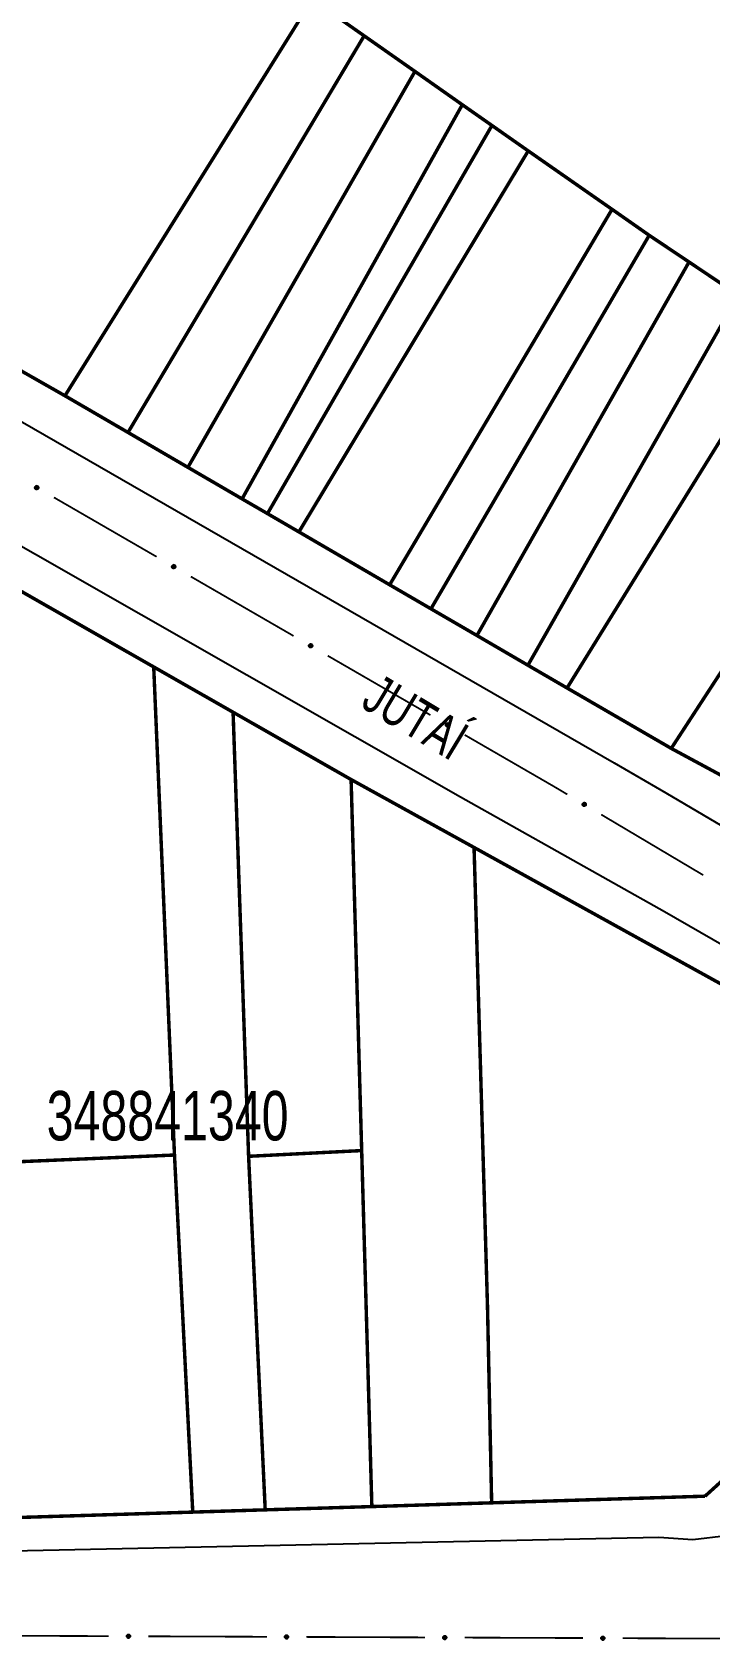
# Model space of a CAD drawing. Extents: x 202481 to 204056, y 4838981 to 4840330.
# Drawn here: x 203690 to 203758.6, y 4839892.6 to 4840055.2 of the extents above; entities that cross this region are included whole.
import ezdxf

# ---------------------------------------------------------------- set-up
doc = ezdxf.new("R2010")
doc.units = 0
doc.header["$LTSCALE"] = 1.5
doc.header["$MEASUREMENT"] = 0
for name, color, linetype in [('CD_MALHA_LOTES', 7, 'CONTINUOUS'), ('CD_TXT_QUADRA', 7, 'CONTINUOUS'), ('RU-QUADRA', 210, 'CONTINUOUS'), ('SV-EIXO-RUA-PAV', 20, 'CONTINUOUS'), ('SV-RUA-PAVIM', 7, 'CONTINUOUS'), ('SV-TXT-RUA-PAV', 7, 'CONTINUOUS')]:
    doc.layers.add(name, color=color, linetype=linetype)
doc.styles.add('ARIAL', font='ARIAL.SHX')

msp = doc.modelspace()

# ---------------------------------------------------------------- linework, layer by layer
at = {"layer": 'CD_MALHA_LOTES', "linetype": 'Continuous', "const_width": 0.35, "flags": 128}
for points in [[(203693.34, 4840018.44), (203718.36, 4840058.53)], [(203723.61, 4840054.85), (203718.36, 4840058.53)], [(203699.72, 4840014.73), (203723.61, 4840054.85)], [(203728.75, 4840051.25), (203723.61, 4840054.85)], [(203705.78, 4840011.2), (203728.75, 4840051.25)], [(203733.54, 4840047.88), (203728.75, 4840051.25)], [(203711.26, 4840008.01), (203733.54, 4840047.88)], [(203736.54, 4840045.78), (203733.54, 4840047.88)], [(203713.83, 4840006.52), (203736.54, 4840045.78)], [(203740.21, 4840043.21), (203736.54, 4840045.78)], [(203717.01, 4840004.67), (203740.21, 4840043.21)], [(203748.69, 4840037.3), (203740.21, 4840043.21)], [(203726.19, 4839999.32), (203748.69, 4840037.3)], [(203748.69, 4840037.3), (203752.45, 4840034.67)], [(203730.37, 4839996.89), (203752.45, 4840034.67)], [(203752.45, 4840034.67), (203756.48, 4840031.97)], [(203693.34, 4840018.44), (203669.79, 4840031.84)], [(203735.02, 4839994.19), (203756.48, 4840031.97)], [(203756.48, 4840031.97), (203761.47, 4840028.62)], [(203740.18, 4839991.18), (203761.47, 4840028.62)], [(203744.14, 4839988.88), (203766.6, 4840025.18)], [(203699.72, 4840014.73), (203693.34, 4840018.44)], [(203754.68, 4839982.77), (203777.34, 4840017.54)], [(203705.78, 4840011.2), (203699.72, 4840014.73)], [(203711.26, 4840008.01), (203705.78, 4840011.2)], [(203713.83, 4840006.52), (203711.26, 4840008.01)], [(203717.01, 4840004.67), (203713.83, 4840006.52)], [(203726.19, 4839999.32), (203717.01, 4840004.67)], [(203684.64, 4840001.1), (203702.32, 4839991.01)], [(203730.37, 4839996.89), (203726.19, 4839999.32)], [(203735.02, 4839994.19), (203730.37, 4839996.89)], [(203740.18, 4839991.18), (203735.02, 4839994.19)], [(203702.32, 4839991.01), (203710.35, 4839986.43)], [(203704.42, 4839941.64), (203702.32, 4839991.01)], [(203744.14, 4839988.88), (203740.18, 4839991.18)], [(203754.68, 4839982.77), (203744.14, 4839988.88)], [(203710.35, 4839986.43), (203722.29, 4839979.62)], [(203711.92, 4839941.51), (203710.35, 4839986.43)], [(203759.98, 4839979.91), (203754.68, 4839982.77)], [(203723.36, 4839942.09), (203722.29, 4839979.62)], [(203722.29, 4839979.62), (203734.73, 4839972.75)], [(203734.73, 4839972.75), (203782.74, 4839946.21)], [(203736.09, 4839926.27), (203734.73, 4839972.75)], [(203704.42, 4839941.64), (203686.31, 4839940.86)], [(203706.27, 4839905.52), (203704.42, 4839941.64)], [(203711.92, 4839941.51), (203723.36, 4839942.09)], [(203713.6, 4839905.75), (203711.92, 4839941.51)], [(203724.39, 4839906.08), (203723.36, 4839942.09)], [(203736.51, 4839906.46), (203736.09, 4839926.27)], [(203761.33, 4839910.06), (203758.1, 4839907.13)], [(203713.6, 4839905.75), (203706.27, 4839905.52)], [(203724.39, 4839906.08), (203713.6, 4839905.75)], [(203736.51, 4839906.46), (203724.39, 4839906.08)], [(203758.1, 4839907.13), (203736.51, 4839906.46)], [(203706.27, 4839905.52), (203677.1, 4839904.62)]]:
    msp.add_lwpolyline(points, dxfattribs=at)
at = {"layer": 'RU-QUADRA', "linetype": 'Continuous', "const_width": 0.18, "flags": 128}
msp.add_lwpolyline([(203859.54, 4840056.65), (203851.34, 4840044.38), (203839.64, 4840026.87), (203827.65, 4840008.93), (203820.88, 4839998.8), (203793.54, 4839959.55), (203769.36, 4839974.24), (203764.22, 4839977.36), (203759.98, 4839979.91), (203754.68, 4839982.77), (203744.14, 4839988.88), (203740.18, 4839991.18), (203735.02, 4839994.19), (203730.37, 4839996.89), (203726.19, 4839999.32), (203717.01, 4840004.67), (203713.83, 4840006.52), (203711.26, 4840008.01), (203705.78, 4840011.2), (203699.72, 4840014.73), (203693.34, 4840018.44), (203669.79, 4840031.84)], dxfattribs=at)
msp.add_lwpolyline([(203761.33, 4839910.06), (203758.1, 4839907.13), (203736.51, 4839906.46), (203724.39, 4839906.08), (203713.6, 4839905.75), (203706.27, 4839905.52), (203677.1, 4839904.62), (203670.74, 4839904.42), (203669.57, 4839945.76), (203669.24, 4839957.76), (203668.9, 4839969.75), (203668.55, 4839981.75), (203668.11, 4839997.74), (203667.74, 4840010.75), (203674.22, 4840007.05), (203684.64, 4840001.1), (203702.32, 4839991.01), (203710.35, 4839986.43), (203722.29, 4839979.62), (203734.73, 4839972.75), (203782.74, 4839946.21), (203783.31, 4839943.69)], close=True, dxfattribs=at)
at = {"layer": 'SV-EIXO-RUA-PAV'}
for points in [[(203690.552178, 4840008.980298), (203690.505215, 4840008.966641), (203690.46206, 4840008.964507), (203690.425555, 4840008.973087), (203690.395273, 4840008.989081), (203690.366135, 4840009.008933), (203690.341175, 4840009.035428), (203690.319985, 4840009.070972), (203690.305955, 4840009.117986), (203690.306675, 4840009.162338), (203690.313172, 4840009.198578), (203690.328031, 4840009.231114), (203690.34779, 4840009.259097), (203690.37617, 4840009.284114), (203690.412399, 4840009.305236), (203690.460015, 4840009.318199), (203690.502338, 4840009.320001), (203690.53743, 4840009.310775), (203690.570045, 4840009.29563), (203690.599549, 4840009.275006), (203690.623901, 4840009.248856), (203690.645102, 4840009.21234), (203690.657274, 4840009.165174), (203690.659553, 4840009.122983), (203690.650822, 4840009.08777), (203690.635188, 4840009.055996), (203690.615633, 4840009.026529), (203690.590043, 4840009.00033), (203690.552178, 4840008.980298)], [(203704.411504, 4840000.987109), (203704.36444, 4840000.973805), (203704.32127, 4840000.971995), (203704.28483, 4840000.980849), (203704.254669, 4840000.997069), (203704.225681, 4840001.017139), (203704.20092, 4840001.043821), (203704.179998, 4840001.079523), (203704.166321, 4840001.126641), (203704.167374, 4840001.170986), (203704.174143, 4840001.207176), (203704.189245, 4840001.239601), (203704.209214, 4840001.267434), (203704.23778, 4840001.292238), (203704.274167, 4840001.313087), (203704.32188, 4840001.325693), (203704.364214, 4840001.327177), (203704.399236, 4840001.317688), (203704.431737, 4840001.302298), (203704.461085, 4840001.281454), (203704.48524, 4840001.255122), (203704.506166, 4840001.218448), (203704.517984, 4840001.171191), (203704.519947, 4840001.128984), (203704.510952, 4840001.093838), (203704.49508, 4840001.062182), (203704.475304, 4840001.032863), (203704.449518, 4840001.006856), (203704.411504, 4840000.987109)], [(203718.264024, 4839992.98038), (203718.216959, 4839992.967076), (203718.17379, 4839992.965267), (203718.137349, 4839992.97412), (203718.107188, 4839992.990341), (203718.078201, 4839993.01041), (203718.05344, 4839993.037092), (203718.032517, 4839993.072794), (203718.018841, 4839993.119912), (203718.019893, 4839993.164258), (203718.026662, 4839993.200448), (203718.041765, 4839993.232872), (203718.061733, 4839993.260705), (203718.0903, 4839993.285509), (203718.126687, 4839993.306358), (203718.174399, 4839993.318964), (203718.216734, 4839993.320448), (203718.251756, 4839993.310959), (203718.284256, 4839993.295569), (203718.313605, 4839993.274725), (203718.33776, 4839993.248393), (203718.358686, 4839993.211719), (203718.370504, 4839993.164462), (203718.372466, 4839993.122255), (203718.363471, 4839993.08711), (203718.347599, 4839993.055453), (203718.327823, 4839993.026134), (203718.302038, 4839993.000127), (203718.264024, 4839992.98038)], [(203732.116543, 4839984.973651), (203732.069479, 4839984.960348), (203732.026309, 4839984.958538), (203731.989869, 4839984.967392), (203731.959708, 4839984.983612), (203731.93072, 4839985.003681), (203731.905959, 4839985.030364), (203731.885037, 4839985.066065), (203731.87136, 4839985.113184), (203731.872413, 4839985.157529), (203731.879181, 4839985.193719), (203731.894284, 4839985.226143), (203731.914253, 4839985.253976), (203731.942819, 4839985.27878), (203731.979206, 4839985.299629), (203732.026918, 4839985.312235), (203732.069253, 4839985.313719), (203732.104275, 4839985.30423), (203732.136776, 4839985.28884), (203732.166124, 4839985.267996), (203732.190279, 4839985.241664), (203732.211205, 4839985.20499), (203732.223023, 4839985.157733), (203732.224985, 4839985.115527), (203732.21599, 4839985.080381), (203732.200119, 4839985.048724), (203732.180343, 4839985.019406), (203732.154557, 4839984.993399), (203732.116543, 4839984.973651)], [(203745.946072, 4839976.930217), (203745.898856, 4839976.917463), (203745.855668, 4839976.916156), (203745.819334, 4839976.925435), (203745.789364, 4839976.942006), (203745.760612, 4839976.962412), (203745.736164, 4839976.989381), (203745.71566, 4839977.025324), (203745.702533, 4839977.072599), (203745.704103, 4839977.116929), (203745.711293, 4839977.153037), (203745.726773, 4839977.185283), (203745.747065, 4839977.212881), (203745.775918, 4839977.23735), (203745.812546, 4839977.257774), (203745.860402, 4839977.269823), (203745.902751, 4839977.270813), (203745.93766, 4839977.260916), (203745.969979, 4839977.245148), (203745.999082, 4839977.223963), (203746.022929, 4839977.197352), (203746.043426, 4839977.160436), (203746.054692, 4839977.113045), (203746.056162, 4839977.070818), (203746.046758, 4839977.035779), (203746.030518, 4839977.00431), (203746.010401, 4839976.975224), (203745.984314, 4839976.949519), (203745.946072, 4839976.930217)], [(203699.621673, 4839893.076486), (203699.655904, 4839893.111418), (203699.692468, 4839893.134441), (203699.72849, 4839893.144866), (203699.762724, 4839893.145777), (203699.797852, 4839893.142766), (203699.832599, 4839893.131915), (203699.868496, 4839893.11133), (203699.903778, 4839893.077237), (203699.924901, 4839893.038232), (203699.937011, 4839893.003463), (203699.940017, 4839892.96782), (203699.936519, 4839892.933744), (203699.924055, 4839892.898024), (203699.902839, 4839892.861849), (203699.867699, 4839892.827201), (203699.831698, 4839892.804876), (203699.796591, 4839892.795708), (203699.760739, 4839892.792913), (203699.724913, 4839892.796417), (203699.690867, 4839892.807265), (203699.654483, 4839892.828692), (203699.620744, 4839892.863828), (203699.598068, 4839892.89948), (203699.588409, 4839892.93445), (203699.586452, 4839892.969808), (203699.589044, 4839893.005078), (203699.598497, 4839893.04046), (203699.621673, 4839893.076486)], [(203715.621543, 4839893.01189), (203715.655774, 4839893.046822), (203715.692337, 4839893.069845), (203715.72836, 4839893.080269), (203715.762594, 4839893.081181), (203715.797722, 4839893.078169), (203715.832468, 4839893.067319), (203715.868365, 4839893.046734), (203715.903648, 4839893.012641), (203715.924771, 4839892.973636), (203715.93688, 4839892.938866), (203715.939886, 4839892.903224), (203715.936389, 4839892.869148), (203715.923925, 4839892.833428), (203715.902708, 4839892.797253), (203715.867568, 4839892.762605), (203715.831568, 4839892.74028), (203715.79646, 4839892.731112), (203715.760609, 4839892.728316), (203715.724783, 4839892.731821), (203715.690736, 4839892.742669), (203715.654352, 4839892.764096), (203715.620614, 4839892.799232), (203715.597938, 4839892.834884), (203715.588279, 4839892.869853), (203715.586322, 4839892.905212), (203715.588914, 4839892.940481), (203715.598367, 4839892.975863), (203715.621543, 4839893.01189)], [(203731.621412, 4839892.947294), (203731.655644, 4839892.982226), (203731.692207, 4839893.005249), (203731.728229, 4839893.015673), (203731.762463, 4839893.016585), (203731.797591, 4839893.013573), (203731.832338, 4839893.002723), (203731.868235, 4839892.982138), (203731.903518, 4839892.948045), (203731.92464, 4839892.909039), (203731.93675, 4839892.87427), (203731.939756, 4839892.838628), (203731.936258, 4839892.804552), (203731.923794, 4839892.768832), (203731.902578, 4839892.732657), (203731.867438, 4839892.698009), (203731.831437, 4839892.675684), (203731.79633, 4839892.666516), (203731.760478, 4839892.66372), (203731.724652, 4839892.667225), (203731.690606, 4839892.678072), (203731.654222, 4839892.6995), (203731.620484, 4839892.734636), (203731.597807, 4839892.770288), (203731.588149, 4839892.805257), (203731.586191, 4839892.840615), (203731.588784, 4839892.875885), (203731.598237, 4839892.911267), (203731.621412, 4839892.947294)], [(203747.621282, 4839892.882698), (203747.655513, 4839892.91763), (203747.692076, 4839892.940652), (203747.728099, 4839892.951077), (203747.762333, 4839892.951989), (203747.797461, 4839892.948977), (203747.832207, 4839892.938127), (203747.868104, 4839892.917542), (203747.903387, 4839892.883449), (203747.92451, 4839892.844443), (203747.93662, 4839892.809674), (203747.939626, 4839892.774032), (203747.936128, 4839892.739956), (203747.923664, 4839892.704236), (203747.902448, 4839892.668061), (203747.867307, 4839892.633413), (203747.831307, 4839892.611088), (203747.7962, 4839892.601919), (203747.760348, 4839892.599124), (203747.724522, 4839892.602629), (203747.690475, 4839892.613476), (203747.654092, 4839892.634903), (203747.620353, 4839892.67004), (203747.597677, 4839892.705692), (203747.588018, 4839892.740661), (203747.586061, 4839892.776019), (203747.588653, 4839892.811289), (203747.598106, 4839892.846671), (203747.621282, 4839892.882698)]]:
    msp.add_lwpolyline(points, close=True, dxfattribs=at)
for points in [[(203690.590043, 4840009.00033), (203690.305955, 4840009.117986)], [(203690.615633, 4840009.026529), (203690.306675, 4840009.162338)], [(203690.598795, 4840009.015889), (203690.310083, 4840009.137515)], [(203690.635188, 4840009.055996), (203690.313172, 4840009.198578)], [(203690.621576, 4840009.042181), (203690.313368, 4840009.17645)], [(203690.571268, 4840008.992292), (203690.316964, 4840009.094374)], [(203690.552178, 4840008.980298), (203690.319985, 4840009.070972)], [(203690.640959, 4840009.073541), (203690.323421, 4840009.21625)], [(203690.650822, 4840009.08777), (203690.328031, 4840009.231114)], [(203690.526295, 4840008.973898), (203690.337218, 4840009.049914)], [(203690.65255, 4840009.107759), (203690.340782, 4840009.244051)], [(203690.505215, 4840008.966641), (203690.341175, 4840009.035428)], [(203690.659553, 4840009.122983), (203690.34779, 4840009.259097)], [(203690.48062, 4840008.965319), (203690.36184, 4840009.018666)], [(203690.46206, 4840008.964507), (203690.366135, 4840009.008933)], [(203690.657021, 4840009.146021), (203690.36661, 4840009.270182)], [(203690.657274, 4840009.165174), (203690.37617, 4840009.284114)], [(203690.647094, 4840009.189323), (203690.397184, 4840009.293616)], [(203690.645102, 4840009.21234), (203690.412399, 4840009.305236)], [(203690.628538, 4840009.231249), (203690.443182, 4840009.30829)], [(203690.623901, 4840009.248856), (203690.460015, 4840009.318199)], [(203690.607638, 4840009.263522), (203690.486997, 4840009.316357)], [(203690.599549, 4840009.275006), (203690.502338, 4840009.320001)], [(203704.449518, 4840001.006856), (203704.166321, 4840001.126641)], [(203704.475304, 4840001.032863), (203704.167374, 4840001.170986)], [(203704.458387, 4840001.022349), (203704.170596, 4840001.146138)], [(203704.49508, 4840001.062182), (203704.174143, 4840001.207176)], [(203704.481364, 4840001.048469), (203704.174173, 4840001.185048)], [(203704.430683, 4840000.99896), (203704.177152, 4840001.102947)], [(203704.411504, 4840000.987109), (203704.179998, 4840001.079523)], [(203704.500982, 4840001.079684), (203704.184524, 4840001.224771)], [(203704.510952, 4840001.093838), (203704.189245, 4840001.239601)], [(203704.385574, 4840000.980904), (203704.197073, 4840001.058336)], [(203704.36444, 4840000.973805), (203704.20092, 4840001.043821)], [(203704.512829, 4840001.113814), (203704.202093, 4840001.252441)], [(203704.519947, 4840001.128984), (203704.209214, 4840001.267434)], [(203704.339835, 4840000.972667), (203704.221459, 4840001.026904)], [(203704.32127, 4840000.971995), (203704.225681, 4840001.017139)], [(203704.517588, 4840001.152041), (203704.228117, 4840001.278377)], [(203704.517984, 4840001.171191), (203704.23778, 4840001.292238)], [(203704.507985, 4840001.195416), (203704.258866, 4840001.301582)], [(203704.506166, 4840001.218448), (203704.274167, 4840001.313087)], [(203704.489745, 4840001.237481), (203704.304972, 4840001.31591)], [(203704.48524, 4840001.255122), (203704.32188, 4840001.325693)], [(203704.469087, 4840001.269909), (203704.348846, 4840001.323648)], [(203704.461085, 4840001.281454), (203704.364214, 4840001.327177)], [(203718.302038, 4839993.000127), (203718.018841, 4839993.119912)], [(203718.327823, 4839993.026134), (203718.019893, 4839993.164258)], [(203718.310906, 4839993.01562), (203718.023115, 4839993.139409)], [(203718.347599, 4839993.055453), (203718.026662, 4839993.200448)], [(203718.333884, 4839993.041741), (203718.026692, 4839993.178319)], [(203718.283203, 4839992.992231), (203718.029672, 4839993.096218)], [(203718.264024, 4839992.98038), (203718.032517, 4839993.072794)], [(203718.353502, 4839993.072955), (203718.037043, 4839993.218042)], [(203718.363471, 4839993.08711), (203718.041765, 4839993.232872)], [(203718.238093, 4839992.974175), (203718.049592, 4839993.051607)], [(203718.216959, 4839992.967076), (203718.05344, 4839993.037092)], [(203718.365349, 4839993.107085), (203718.054613, 4839993.245712)], [(203718.372466, 4839993.122255), (203718.061733, 4839993.260705)], [(203718.192355, 4839992.965938), (203718.073978, 4839993.020175)], [(203718.17379, 4839992.965267), (203718.078201, 4839993.01041)], [(203718.370107, 4839993.145312), (203718.080636, 4839993.271648)], [(203718.370504, 4839993.164462), (203718.0903, 4839993.285509)], [(203718.360505, 4839993.188688), (203718.111385, 4839993.294853)], [(203718.358686, 4839993.211719), (203718.126687, 4839993.306358)], [(203718.342264, 4839993.230752), (203718.157492, 4839993.309181)], [(203718.33776, 4839993.248393), (203718.174399, 4839993.318964)], [(203718.321607, 4839993.263181), (203718.201366, 4839993.316919)], [(203718.313605, 4839993.274725), (203718.216734, 4839993.320448)], [(203732.154557, 4839984.993399), (203731.87136, 4839985.113184)], [(203732.180343, 4839985.019406), (203731.872413, 4839985.157529)], [(203732.163426, 4839985.008892), (203731.875634, 4839985.132681)], [(203732.200119, 4839985.048724), (203731.879181, 4839985.193719)], [(203732.186403, 4839985.035012), (203731.879212, 4839985.171591)], [(203732.135722, 4839984.985503), (203731.882191, 4839985.089489)], [(203732.116543, 4839984.973651), (203731.885037, 4839985.066065)], [(203732.206021, 4839985.066226), (203731.889563, 4839985.211313)], [(203732.21599, 4839985.080381), (203731.894284, 4839985.226143)], [(203732.090612, 4839984.967446), (203731.902112, 4839985.044878)], [(203732.069479, 4839984.960348), (203731.905959, 4839985.030364)], [(203732.217868, 4839985.100356), (203731.907132, 4839985.238984)], [(203732.224985, 4839985.115527), (203731.914253, 4839985.253976)], [(203732.044874, 4839984.95921), (203731.926498, 4839985.013447)], [(203732.026309, 4839984.958538), (203731.93072, 4839985.003681)], [(203732.222627, 4839985.138583), (203731.933156, 4839985.26492)], [(203732.223023, 4839985.157733), (203731.942819, 4839985.27878)], [(203732.213024, 4839985.181959), (203731.963904, 4839985.288124)], [(203732.211205, 4839985.20499), (203731.979206, 4839985.299629)], [(203732.194784, 4839985.224023), (203732.010011, 4839985.302452)], [(203732.190279, 4839985.241664), (203732.026918, 4839985.312235)], [(203732.174126, 4839985.256452), (203732.053885, 4839985.31019)], [(203732.166124, 4839985.267996), (203732.069253, 4839985.313719)], [(203745.984314, 4839976.949519), (203745.702533, 4839977.072599)], [(203746.010401, 4839976.975224), (203745.704103, 4839977.116929)], [(203745.993363, 4839976.964908), (203745.707035, 4839977.092045)], [(203746.016643, 4839976.990758), (203745.711065, 4839977.13091)], [(203746.030518, 4839977.00431), (203745.711293, 4839977.153037)], [(203745.965388, 4839976.941844), (203745.713087, 4839977.04878)], [(203745.946072, 4839976.930217), (203745.71566, 4839977.025324)], [(203746.036624, 4839977.021742), (203745.721879, 4839977.170509)], [(203746.046758, 4839977.035779), (203745.726773, 4839977.185283)], [(203745.920071, 4839976.924315), (203745.732486, 4839977.003939)], [(203745.898856, 4839976.917463), (203745.736164, 4839976.989381)], [(203746.048868, 4839977.055732), (203745.73977, 4839977.197973)], [(203746.056162, 4839977.070818), (203745.747065, 4839977.212881)], [(203745.87424, 4839976.916612), (203745.756504, 4839976.972225)], [(203745.855668, 4839976.916156), (203745.760612, 4839976.962412)], [(203746.054072, 4839977.093901), (203745.766094, 4839977.223604)], [(203746.054692, 4839977.113045), (203745.775918, 4839977.23735)], [(203746.044976, 4839977.137385), (203745.797111, 4839977.246448)], [(203746.043426, 4839977.160436), (203745.812546, 4839977.257774)], [(203746.027227, 4839977.179659), (203745.843382, 4839977.260237)], [(203746.022929, 4839977.197352), (203745.860402, 4839977.269823)], [(203746.006949, 4839977.212327), (203745.887343, 4839977.267463)], [(203745.999082, 4839977.223963), (203745.902751, 4839977.270813)], [(203699.586452, 4839892.969808), (203699.937011, 4839893.003463)], [(203699.588409, 4839892.93445), (203699.940017, 4839892.96782)], [(203699.589044, 4839893.005078), (203699.924901, 4839893.038232)], [(203699.590027, 4839892.951687), (203699.936745, 4839892.983036)], [(203699.59154, 4839892.988523), (203699.925989, 4839893.02265)], [(203699.596706, 4839892.916182), (203699.935248, 4839892.950293)], [(203699.598068, 4839892.89948), (203699.936519, 4839892.933744)], [(203699.598497, 4839893.04046), (203699.903778, 4839893.077237)], [(203699.5985, 4839893.022608), (203699.909758, 4839893.058194)], [(203699.610919, 4839893.056671), (203699.882605, 4839893.092417)], [(203699.611573, 4839892.880644), (203699.925553, 4839892.914854)], [(203699.620744, 4839892.863828), (203699.924055, 4839892.898024)], [(203699.621673, 4839893.076486), (203699.868496, 4839893.11133)], [(203699.641092, 4839893.094756), (203699.84315, 4839893.121231)], [(203699.655904, 4839893.111418), (203699.832599, 4839893.131915)], [(203699.676691, 4839893.124632), (203699.806369, 4839893.13639)], [(203699.692468, 4839893.134441), (203699.797852, 4839893.142766)], [(203715.586322, 4839892.905212), (203715.93688, 4839892.938866)], [(203715.588279, 4839892.869853), (203715.939886, 4839892.903224)], [(203715.588914, 4839892.940481), (203715.924771, 4839892.973636)], [(203715.589896, 4839892.88709), (203715.936614, 4839892.918439)], [(203715.59141, 4839892.923927), (203715.925858, 4839892.958054)], [(203715.598367, 4839892.975863), (203715.903648, 4839893.012641)], [(203715.59837, 4839892.958012), (203715.909627, 4839892.993598)], [(203715.610788, 4839892.992075), (203715.882475, 4839893.027821)], [(203715.621543, 4839893.01189), (203715.868365, 4839893.046734)], [(203715.640962, 4839893.03016), (203715.84302, 4839893.056635)], [(203715.655774, 4839893.046822), (203715.832468, 4839893.067319)], [(203715.67656, 4839893.060036), (203715.806238, 4839893.071794)], [(203715.692337, 4839893.069845), (203715.797722, 4839893.078169)], [(203731.588784, 4839892.875885), (203731.92464, 4839892.909039)], [(203731.591279, 4839892.859331), (203731.925728, 4839892.893458)], [(203731.598237, 4839892.911267), (203731.903518, 4839892.948045)], [(203731.59824, 4839892.893416), (203731.909497, 4839892.929002)], [(203731.610658, 4839892.927479), (203731.882344, 4839892.963224)], [(203731.621412, 4839892.947294), (203731.868235, 4839892.982138)], [(203731.640831, 4839892.965564), (203731.842889, 4839892.992039)], [(203731.655644, 4839892.982226), (203731.832338, 4839893.002723)], [(203731.67643, 4839892.99544), (203731.806108, 4839893.007197)], [(203731.692207, 4839893.005249), (203731.797591, 4839893.013573)], [(203747.610527, 4839892.862883), (203747.882214, 4839892.898628)], [(203747.621282, 4839892.882698), (203747.868104, 4839892.917542)], [(203747.640701, 4839892.900968), (203747.842759, 4839892.927443)], [(203747.655513, 4839892.91763), (203747.832207, 4839892.938127)], [(203747.676299, 4839892.930844), (203747.805978, 4839892.942601)], [(203747.692076, 4839892.940652), (203747.797461, 4839892.948977)], [(203699.64146, 4839892.847774), (203699.9104, 4839892.879437)], [(203699.654483, 4839892.828692), (203699.902839, 4839892.861849)], [(203699.678191, 4839892.820335), (203699.877509, 4839892.844092)], [(203699.690867, 4839892.807265), (203699.867699, 4839892.827201)], [(203699.712232, 4839892.802459), (203699.843281, 4839892.815575)], [(203699.724913, 4839892.796417), (203699.831698, 4839892.804876)], [(203715.596576, 4839892.851586), (203715.935118, 4839892.885697)], [(203715.597938, 4839892.834884), (203715.936389, 4839892.869148)], [(203715.611442, 4839892.816048), (203715.925423, 4839892.850258)], [(203715.620614, 4839892.799232), (203715.923925, 4839892.833428)], [(203715.641329, 4839892.783178), (203715.91027, 4839892.814841)], [(203715.654352, 4839892.764096), (203715.902708, 4839892.797253)], [(203715.678061, 4839892.755739), (203715.877379, 4839892.779496)], [(203715.690736, 4839892.742669), (203715.867568, 4839892.762605)], [(203715.712102, 4839892.737863), (203715.84315, 4839892.750979)], [(203715.724783, 4839892.731821), (203715.831568, 4839892.74028)], [(203731.586191, 4839892.840615), (203731.93675, 4839892.87427)], [(203731.588149, 4839892.805257), (203731.939756, 4839892.838628)], [(203731.589766, 4839892.822494), (203731.936484, 4839892.853843)], [(203731.596445, 4839892.786989), (203731.934987, 4839892.8211)], [(203731.597807, 4839892.770288), (203731.936258, 4839892.804552)], [(203731.611312, 4839892.751451), (203731.925293, 4839892.785662)], [(203731.620484, 4839892.734636), (203731.923794, 4839892.768832)], [(203731.641199, 4839892.718582), (203731.91014, 4839892.750245)], [(203731.654222, 4839892.6995), (203731.902578, 4839892.732657)], [(203731.67793, 4839892.691143), (203731.877248, 4839892.7149)], [(203731.690606, 4839892.678072), (203731.867438, 4839892.698009)], [(203731.711972, 4839892.673267), (203731.84302, 4839892.686383)], [(203731.724652, 4839892.667225), (203731.831437, 4839892.675684)], [(203747.586061, 4839892.776019), (203747.93662, 4839892.809674)], [(203747.588018, 4839892.740661), (203747.939626, 4839892.774032)], [(203747.588653, 4839892.811289), (203747.92451, 4839892.844443)], [(203747.589636, 4839892.757898), (203747.936354, 4839892.789247)], [(203747.591149, 4839892.794734), (203747.925597, 4839892.828862)], [(203747.596315, 4839892.722393), (203747.934857, 4839892.756504)], [(203747.597677, 4839892.705692), (203747.936128, 4839892.739956)], [(203747.598106, 4839892.846671), (203747.903387, 4839892.883449)], [(203747.598109, 4839892.82882), (203747.909366, 4839892.864405)], [(203747.611181, 4839892.686855), (203747.925162, 4839892.721066)], [(203747.620353, 4839892.67004), (203747.923664, 4839892.704236)], [(203747.641068, 4839892.653986), (203747.910009, 4839892.685649)], [(203747.654092, 4839892.634903), (203747.902448, 4839892.668061)], [(203747.6778, 4839892.626547), (203747.877118, 4839892.650304)], [(203747.690475, 4839892.613476), (203747.867307, 4839892.633413)], [(203747.711841, 4839892.60867), (203747.842889, 4839892.621787)], [(203747.724522, 4839892.602629), (203747.831307, 4839892.611088)]]:
    msp.add_lwpolyline(points, dxfattribs=at)
at = {"layer": 'SV-EIXO-RUA-PAV', "const_width": 0.18}
for points in [[(203692.36, 4840008.08), (203692.220642, 4840008.159159)], [(203693.087023, 4840007.659782), (203692.36, 4840008.08)], [(203702.61063, 4840002.155156), (203693.087023, 4840007.659782)], [(203716.463149, 4839994.148428), (203706.07376, 4840000.153474)], [(203730.315669, 4839986.141699), (203719.926279, 4839992.146745)], [(203742.81, 4839978.92), (203733.778799, 4839984.140017)], [(203743.299053, 4839978.629668), (203742.81, 4839978.92)], [(203744.158941, 4839978.119185), (203743.299053, 4839978.629668)], [(203757.91715, 4839969.951463), (203747.598494, 4839976.077255)], [(203685.765022, 4839893.022348), (203697.764924, 4839892.973901)], [(203701.764892, 4839892.957752), (203713.764794, 4839892.909305)], [(203717.764761, 4839892.893156), (203729.764663, 4839892.844709)], [(203733.764631, 4839892.82856), (203745.764533, 4839892.780113)], [(203749.7645, 4839892.763964), (203759.764419, 4839892.723591)]]:
    msp.add_lwpolyline(points, dxfattribs=at)
at = {"layer": 'SV-RUA-PAVIM', "linetype": 'Continuous'}
msp.add_polyline3d([(203636.93, 4840045.74, 6.78), (203748.89, 4839981.31, 8.42), (203754.12, 4839978.29, 9.8), (203791.33, 4839956.37, 10.46), (203792.62, 4839955.76, 10.62), (203794.47, 4839955.29, 10.73), (203796.39, 4839955.22, 10.78), (203798.24, 4839956.75, 10.9), (203870.34, 4840064.36, 11.27), (203871.27, 4840067.77, 11.27), (203871.27, 4840068.3, 11.27), (203870.9, 4840069.37, 11.27), (203870.57, 4840070.34, 11.27), (203869.8, 4840070.94, 11.27), (203824.5, 4840101.44, 11.28), (203755.63, 4840147.46, 11.28)], dxfattribs=at)
msp.add_polyline3d([(203753.44, 4839902.95, 11.5), (203671.96, 4839901.23, 10.77), (203669.81, 4839901.73, 6.73), (203668.89, 4839903.57, 6.81), (203665.02, 4840012.13, 6.93), (203665.15, 4840012.98, 6.93), (203665.82, 4840013.71, 6.93), (203666.54, 4840014.46, 6.93), (203667.3, 4840014.83, 6.93), (203668.72, 4840014.75, 6.93), (203733.35, 4839977.87, 7.83), (203754.01, 4839966.28, 7.83), (203786.87, 4839947.35, 10.27), (203788.42, 4839945.54, 10.82), (203788.54, 4839943.59, 10.88), (203764.66, 4839906.79, 11.35), (203760.27, 4839903.13, 10.56), (203756.87, 4839902.73, 10.57)], close=True, dxfattribs=at)

# ---------------------------------------------------------------- texts
at = {"layer": 'CD_TXT_QUADRA', "style": 'ARIAL', "width": 0.7}
msp.add_text('348841340', height=5, dxfattribs=at).set_placement((203691.49, 4839943.12))
at = {"layer": 'SV-TXT-RUA-PAV', "style": 'ARIAL', "width": 0.7}
msp.add_text('JUTAÍ', height=4, rotation=329, dxfattribs=at).set_placement((203723.13, 4839987.03))

doc.saveas('drawing.dxf')
